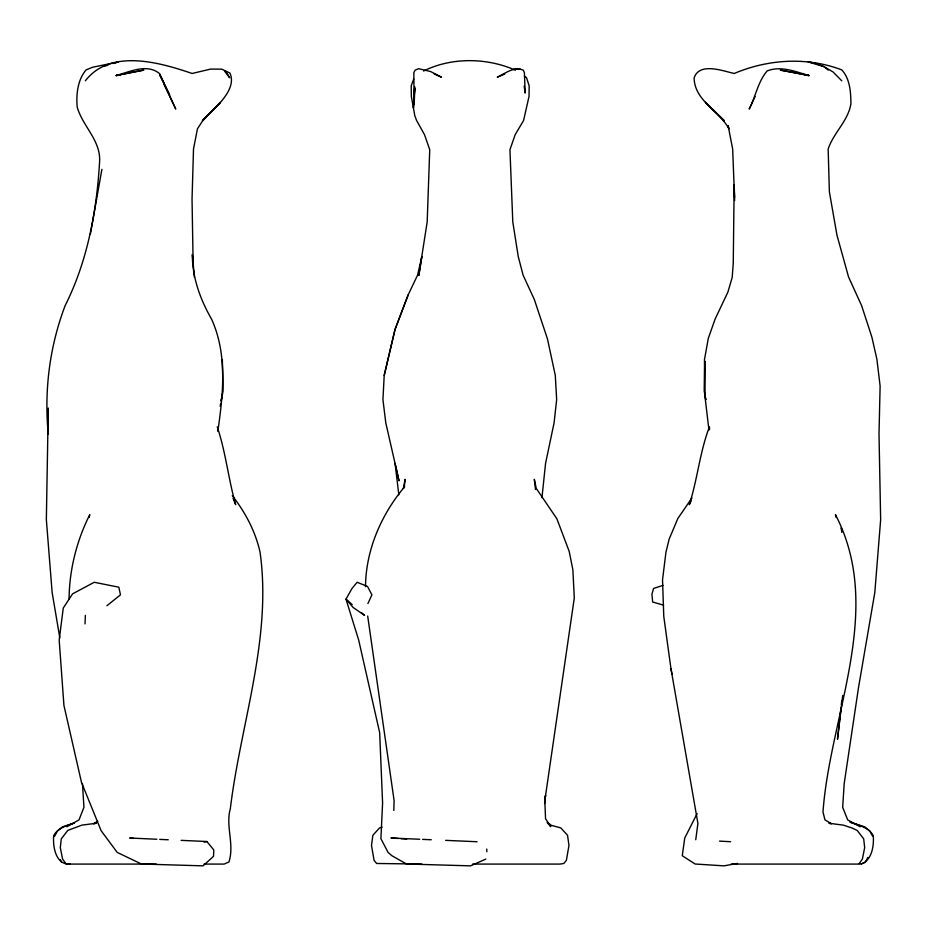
<?xml version="1.0" encoding="UTF-8"?>
<svg xmlns="http://www.w3.org/2000/svg" width="927" height="927" viewBox="0 0 927 927"><rect width="100%" height="100%" fill="white"/><g stroke="black" fill="none" stroke-linecap="round" stroke-linejoin="round"><path stroke-width="1.39" d="M393.801 810.407L394.114 800.673L367.683 616.038M85.017 623.917L85.377 615.354M365.516 586.721C365.783 550.105 381.229 514.578 404.624 486.768L403.361 488.425L405.111 479.317L404.334 486.733M413.709 79.05L411.217 85.794L411.333 96.338L414.821 115.782L416.571 120.464L424.508 134.658L429.734 149.676L427.185 221.947L418.807 275.528L421.843 256.605L417.556 275.18L408.158 294.89L395.029 329.467L384.207 375.377L382.932 399.664L385.794 422.863L399.016 480.835L395.064 463.361L398.819 494.798M413.905 100.95L413.454 107.984L414.636 87.938M414.091 98.146L414.832 86.906M541.959 497.637L545.563 463.361L554.091 422.851L556.652 399.676L555.296 375.365L547.428 338.784L534.311 299.444L523.118 275.18L518.251 256.594L512.793 221.947L509.943 149.676L515.18 134.658L523.593 120.464L529.05 96.338L529.166 85.794L526.524 77.706L524.439 76.13M535.493 489.526L534.311 479.317L536.269 488.425L556.884 518.784L569.224 551.495L572.874 569.873L574.3 597.961L544.809 800.685L545.551 818.75L550.789 826.687L547.22 822.724M840.986 707.707L837.498 739.317L842.724 695.528M841.31 704.833L841.786 700.522M544.601 803.558L545.539 795.378L544.809 800.685M217.822 431.391C223.14 394.242 227.613 354.438 211.576 319.166C200.244 299.328 192.329 277.752 192.352 254.716M695.737 839.758L697.915 823.477L670.951 668.599L663.778 616.432L662.527 579.815L665.968 552.144L669.143 539.143L677.846 518.483L691.948 497.938M414.844 88.899L414.126 104.218L413.836 72.573L415.215 70.104L418.622 68.691L430.707 71.588L441.461 77.196L434.276 74.009M90.371 234.16L101.9 169.317M220.139 406.211L220.672 403.454M221.217 400.707L223.083 391.067L222.329 359.583M220.974 401.009L222.376 394.045M89.189 517.405L89.78 514.659C76.617 540.742 69.316 570.001 69.073 599.19M384.207 375.377L395.029 329.467L408.158 294.89M85.342 80.823C110.348 48.424 159.34 62.236 192.098 73.476L210.626 69.096L221.657 69.143L229.908 73.048C235.157 84.299 225.968 96.281 218.691 104.357L202.445 120.614L220.348 102.399L202.445 121.113L197.451 128.795L193.511 148.946L192.04 199.259L193.129 263.256M367.926 603.558L371.912 594.833L367.521 586.455L357.138 582.272L352.005 588.46L345.991 599.166L358.668 639.989L379.664 732.666L382.596 803.037L380.904 838.68L388.065 852.411L391.889 855.725L406.536 864.01L470.522 865.853L485.829 859.086M755.123 96.501L749.201 109.073C755.586 96.698 757.985 81.588 767.139 70.939C780.916 65.469 795.725 71.727 809.062 75.539L804.845 75.18M691.171 500.893L689.294 504.717C697.544 479.166 699.758 452.121 709.422 426.872L709.572 429.525M697.104 813.605L684.752 838.02L682.272 855.725L695.099 864.01L723.964 865.853L737.544 863.454M867.869 857.429L865.354 862.261L861.461 863.883L858.02 864.08L731.148 864.08M54.67 836.177L57.486 830.916L62.515 826.849L74.427 822.979C66.744 825.748 57.949 827.811 53.708 835.586C52.7 845.911 55.411 864.149 68.865 864.08L156.339 864.08M859.109 863.663L862.377 859.086L864.671 847.637L863.686 838.854L857.174 830.418L851.716 827.881L843.303 825.134L828.935 823.246L831.426 823.767L824.96 819.85L822.991 812.006C830.024 714.277 884.891 609.746 835.447 514.659L836.073 517.405M66.848 826.745L79.004 819.897L83.94 807.301L82.445 783.512M106.895 605.748L120.475 594.833L118.818 587.197L94.23 582.272L72.573 593.859L63.279 608.019L59.177 639.989L63.928 705.412L81.472 782.318L101.147 830.743L117.219 852.411L141.414 864.01L203.048 865.853L213.523 856.316L213.789 849.943L206.872 841.519L181.136 840.36M97.775 821.16L93.453 823.767L96.269 823.246L81.866 825.134L67.798 830.418L61.275 838.854L60.301 847.637L62.596 859.074L65.887 863.663L69.965 864.08L65.887 863.663M423.569 71.02C451.6 57.068 487.081 57.601 515.389 70.209M504.798 74.009L497.289 77.196C505.203 73.407 513.975 66.246 523.199 70.104L524.381 72.573L525.192 93.059L524.161 86.13M861.461 863.883C872.075 860.024 874.091 845.436 873.246 835.586C868.495 826.988 858.367 825.343 849.989 822.122L864.671 826.849L869.758 830.916L872.597 836.189M663.002 585.366L653.57 588.46L651.913 594.242L652.678 602.04L663.581 605.134M104.241 66.257L108.1 65.087M113.256 63.534L118.401 61.97L92.63 67.242L86.13 69.884C77.601 79.734 76.049 94.6 77.219 107.184C82.607 126.165 100.684 140.383 99.618 161.217C96.779 210.8 87.601 260.985 65.133 305.643C49.606 346.571 44.056 390.441 48.262 433.987L48.274 408.042L46.35 519.711L52.144 592.562L59.815 637.822M382.121 827.151L379.606 827.881L372.874 835.262L371.495 845.447L374.091 860.36L376.617 863.477L421.866 864.08M204.091 842.145L206.872 841.519M120.29 75.18L116.107 75.539C129.641 71.889 146.999 63.117 159.664 73.685L175.736 109.073L163.778 83.928M520.174 69.096L513.767 69.247M204.137 864.08L224.125 864.08L228.934 861.983C234.67 844.323 225.354 826.363 230.336 808.657C240.58 723.709 272.202 638.518 260.047 552.133C255.4 531.333 245.319 512.399 232.283 495.655M472.561 864.08L560.105 864.08L563.813 863.477L566.362 860.36L568.981 845.436L567.533 835.262L560.742 827.881L551.252 825.308L547.382 822.272M730.627 841.716L719.479 841.113M419.734 839.248L390.916 838.02L398.1 838.46M422.619 839.375L431.264 839.746M445.678 840.36L477.092 841.739M156.837 839.248L129.676 838.02L133.905 838.425M159.699 839.387L168.274 839.769M400.974 838.645L406.721 839.005M860.163 826.745L847.707 819.897L842.666 807.301L844.196 783.512L858.553 687.313L874.81 592.55L880.65 519.711L879.005 433.998L880.117 386.107L876.907 359.317L871.867 337.08L861.623 305.643L848.587 277.046L836.954 235.168L829.375 191.785L828.159 149.073C833.466 132.828 848.182 120.939 850.905 103.824C850.835 92.236 850.036 78.737 841.739 69.884C807.035 56.663 768.17 59.119 734.219 73.476C723.072 71.043 699.352 61.854 694.114 77.961C694.52 100.661 719.213 110.719 728.935 128.795L728.101 125.469L732.666 149.096L734.659 200.522M828.24 70.081L824.01 66.651L815.111 63.129L808.24 61.97L824.01 66.651L833.049 71.958L841.774 80.823M352.167 604.566L345.991 599.166L353.129 607.463L364.543 615.354L361.449 612.654M169.687 94.716L159.745 74.936L163.87 83.187M60.371 859.688L61.576 862.261M233.083 498.344L235.69 504.717C228.332 479.039 225.829 452.33 217.254 426.872M705.829 399.618L704.23 391.067L704.787 361.148L704.682 394.045L708.935 429.954M705.795 399.491L704.682 394.045L704.474 359.583L708.286 338.459L715.076 319.166L727.892 292.109L732.191 277.393L733.257 263.256L734.172 184.6L734.636 197.509M670.951 668.599L671.948 674.022M841.855 531.913L841.31 527.706L841.739 532.017M192.364 254.67L194.427 277.393M486.756 849.039L486.86 851.751M133.303 72.086L116.107 75.539L143.836 70.104L133.303 72.086M791.194 72.086L780.325 70.104L809.062 75.539L791.194 72.086M724.184 120.614L705.505 102.399L724.184 120.614M227.127 73.592L224.554 70.939L229.641 77.764L227.127 73.592"/></g></svg>
